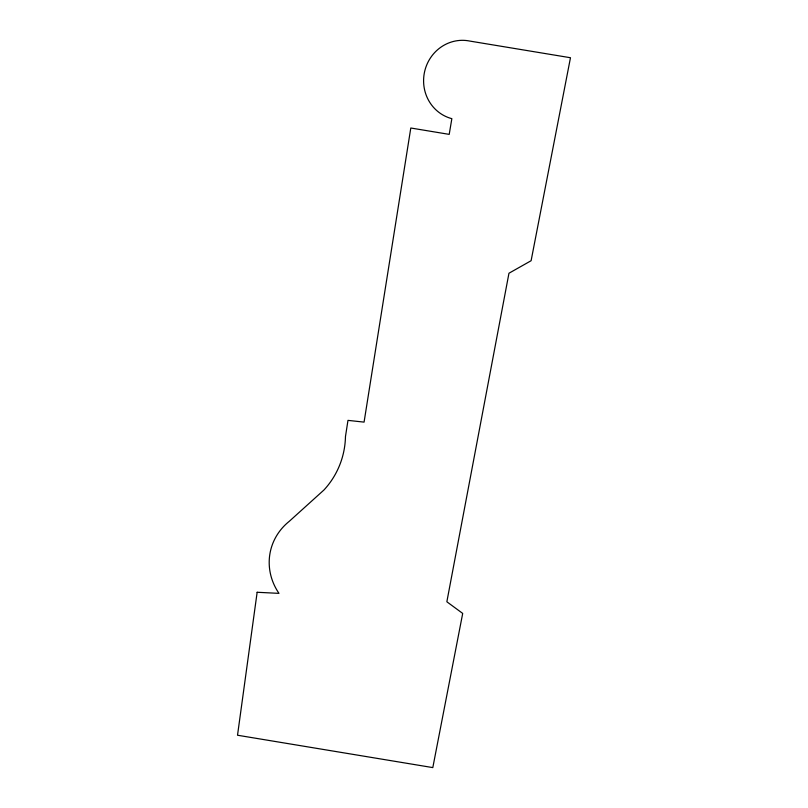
<?xml version="1.0" encoding="UTF-8"?>
<svg xmlns="http://www.w3.org/2000/svg" width="808" height="808" viewBox="0 0 808 808"><rect width="100%" height="100%" fill="white"/><g stroke="black" fill="none" stroke-linecap="round" stroke-linejoin="round"><path stroke-width="1.21" d="M257.146 592.274L237.522 735.23L432.805 767.6L462.701 613.423L446.854 601.778L508.959 273.235L531.109 260.721L570.478 57.732L469.933 41.097A39.834 38.117 -78.2 0 0 424.675 71.357A39.834 38.117 -78.2 0 0 451.854 118.665L449.208 134.37L410.797 128.007L364.075 422.119L347.975 420.372L345.471 436.542A90.87 85.648 25.9 0 1 323.978 489.971L289.294 521.301A60.61 55.893 12.6 0 0 278.982 593.365L257.146 592.274"/></g></svg>
